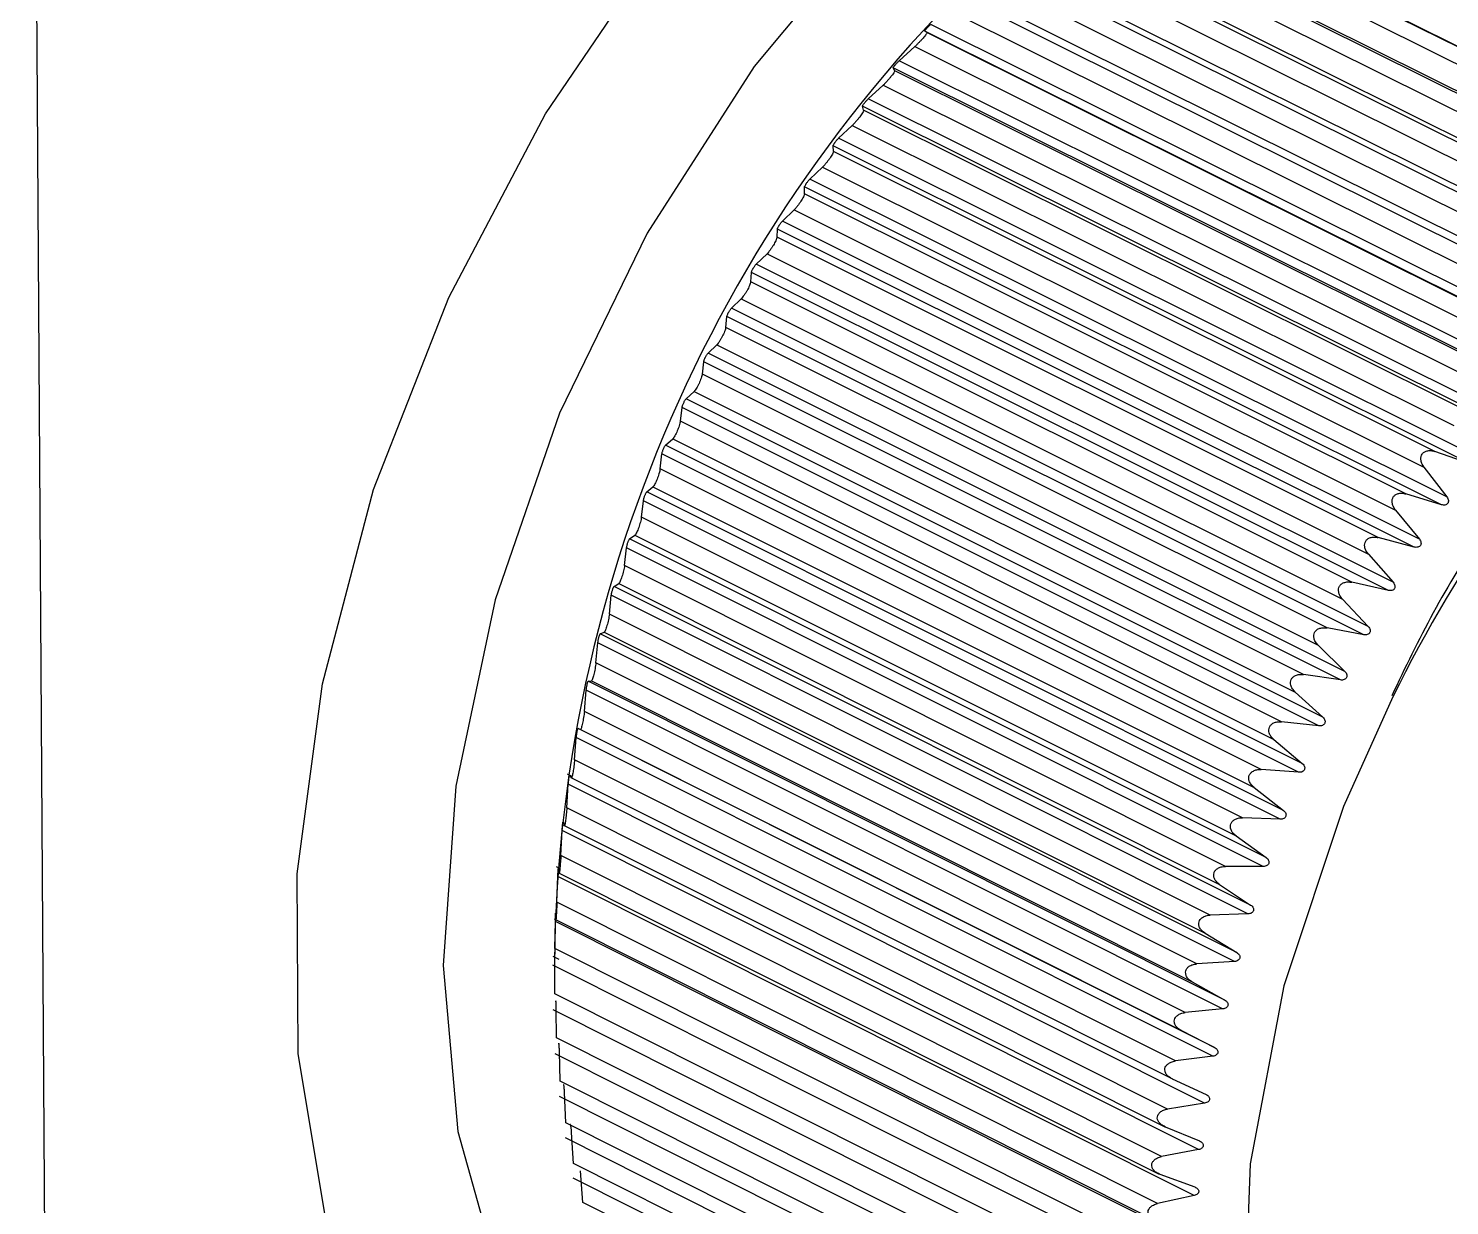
# Model space of a CAD drawing. Header units: millimetres. Extents: x 0 to 279, y 0 to 216.
# Drawn here: x 74.495 to 77.351, y 78.939 to 81.306 of the extents above; entities that cross this region are included whole.
import ezdxf

# ---------------------------------------------------------------- set-up
doc = ezdxf.new("R2010")
doc.units = ezdxf.units.MM

msp = doc.modelspace()

# ---------------------------------------------------------------- linework, layer by layer
at = {"color": 7, "linetype": 'Continuous', "lineweight": 25}
for p, q in [((74.492, 84.4088), (74.6403, 61.0368)), ((77.8028, 81.0526), (76.6445, 81.6293)), ((77.7837, 80.9677), (76.573, 81.5707)), ((76.5494, 81.5462), (77.7585, 80.9439)), ((77.7133, 80.9049), (76.5027, 81.5081)), ((76.479, 81.4826), (77.688, 80.8801)), ((77.6442, 80.8383), (76.4336, 81.4417)), ((77.7215, 80.8126), (76.4409, 81.4508)), ((76.4099, 81.4151), (77.6189, 80.8125)), ((77.6545, 80.746), (76.3739, 81.3843)), ((77.5766, 80.768), (76.3661, 81.3716)), ((76.3424, 81.3441), (77.5513, 80.7413)), ((77.5768, 80.6622), (76.2963, 81.3007)), ((76.3008, 81.2977), (76.2963, 81.3007)), ((77.5097, 80.6948), (76.3008, 81.2977)), ((77.589, 80.6758), (76.3085, 81.3143)), ((76.2447, 81.241), (76.2765, 81.2696)), ((76.2765, 81.2696), (77.4854, 80.6666)), ((77.5252, 80.6023), (76.2447, 81.241)), ((77.5134, 80.5881), (76.2329, 81.2268)), ((76.2362, 81.2211), (76.2329, 81.2268)), ((77.4451, 80.6181), (76.2362, 81.2211)), ((76.1829, 81.1646), (76.2126, 81.1918)), ((76.2126, 81.1918), (77.4215, 80.5887)), ((77.4633, 80.5257), (76.1829, 81.1646)), ((77.4518, 80.5109), (76.1714, 81.1499)), ((76.1735, 81.1415), (76.1714, 81.1499)), ((77.3824, 80.5382), (76.1735, 81.1415)), ((76.1231, 81.0853), (76.1508, 81.1111)), ((76.1508, 81.1111), (77.3596, 80.5078)), ((77.3924, 80.4309), (76.1121, 81.07)), ((76.1131, 81.0589), (76.1121, 81.07)), ((77.4034, 80.4462), (76.1231, 81.0853)), ((77.3219, 80.4555), (76.1131, 81.0589)), ((76.0656, 81.0033), (76.0912, 81.0275)), ((76.0912, 81.0275), (77.2999, 80.424)), ((77.3352, 80.3483), (76.055, 80.9876)), ((76.055, 80.9737), (76.055, 80.9876)), ((77.3458, 80.3641), (76.0656, 81.0033)), ((77.2637, 80.3701), (76.055, 80.9737)), ((76.0104, 80.9189), (76.0341, 80.9414)), ((76.0341, 80.9414), (77.2427, 80.3377)), ((75.9995, 80.8861), (76.0003, 80.9027)), ((77.2804, 80.2632), (76.0003, 80.9027)), ((77.2906, 80.2794), (76.0104, 80.9189)), ((77.2081, 80.2824), (75.9995, 80.8861)), ((75.9578, 80.8322), (75.9795, 80.8529)), ((75.9795, 80.8529), (77.1881, 80.2491)), ((75.9466, 80.7963), (75.9482, 80.8156)), ((77.2283, 80.176), (75.9482, 80.8156)), ((77.2379, 80.1926), (75.9578, 80.8322)), ((77.1551, 80.1924), (75.9466, 80.7963)), ((75.9079, 80.7436), (75.9276, 80.7624)), ((75.9276, 80.7624), (77.1361, 80.1584)), ((75.8965, 80.7046), (75.8988, 80.7267)), ((77.1788, 80.0868), (75.8988, 80.7267)), ((77.1879, 80.1038), (75.9079, 80.7436)), ((77.105, 80.1005), (75.8965, 80.7046)), ((75.8608, 80.6532), (75.8786, 80.67)), ((75.8786, 80.67), (77.0871, 80.0659)), ((77.1407, 80.0133), (75.8608, 80.6532)), ((75.8494, 80.6112), (75.8522, 80.636)), ((77.1321, 79.996), (75.8522, 80.636)), ((77.0578, 80.0069), (75.8494, 80.6112)), ((75.8166, 80.5614), (75.8327, 80.5761)), ((77.0965, 79.9212), (75.8166, 80.5614)), ((75.8327, 80.5761), (77.041, 79.9717)), ((75.8054, 80.5164), (75.8086, 80.5439)), ((77.0885, 79.9037), (75.8086, 80.5439)), ((77.0137, 79.912), (75.8054, 80.5164)), ((75.7756, 80.4683), (75.7898, 80.4808)), ((75.7898, 80.4808), (76.9981, 79.8763)), ((75.7646, 80.4204), (75.7682, 80.4506)), ((77.0479, 79.8103), (75.7682, 80.4506)), ((77.0553, 79.828), (75.7756, 80.4683)), ((77.3924, 80.4309), (77.3219, 80.4555)), ((76.9728, 79.8158), (75.7646, 80.4204)), ((77.2999, 80.424), (77.3458, 80.3641)), ((75.7377, 80.3742), (75.7502, 80.3845)), ((75.7502, 80.3845), (76.9584, 79.7798)), ((75.7271, 80.3236), (75.7309, 80.3564)), ((77.0106, 79.7159), (75.7309, 80.3564)), ((77.0174, 79.7338), (75.7377, 80.3742)), ((77.3352, 80.3483), (77.2637, 80.3701)), ((77.2427, 80.3377), (77.2906, 80.2794)), ((76.9352, 79.7188), (75.7271, 80.3236)), ((75.7031, 80.2795), (75.714, 80.2873)), ((76.9827, 79.6388), (75.7031, 80.2795)), ((75.714, 80.2873), (76.9221, 79.6825)), ((77.2804, 80.2632), (77.2081, 80.2824)), ((75.693, 80.2261), (75.697, 80.2615)), ((76.9765, 79.6208), (75.697, 80.2615)), ((77.1881, 80.2491), (77.2379, 80.1926)), ((76.901, 79.6212), (75.693, 80.2261)), ((75.6719, 80.1842), (75.6812, 80.1897)), ((76.9514, 79.5434), (75.6719, 80.1842)), ((75.6812, 80.1897), (76.8892, 79.5847)), ((77.2283, 80.176), (77.1551, 80.1924)), ((75.6625, 80.1282), (75.6664, 80.1662)), ((76.9459, 79.5254), (75.6664, 80.1662)), ((77.1361, 80.1584), (77.1879, 80.1038)), ((76.8704, 79.5232), (75.6625, 80.1282)), ((77.1788, 80.0868), (77.105, 80.1005)), ((75.6355, 80.0303), (75.6394, 80.0708)), ((76.9188, 79.4298), (75.6394, 80.0708)), ((75.6442, 80.0888), (75.652, 80.0918)), ((76.9236, 79.4479), (75.6442, 80.0888)), ((75.652, 80.0918), (76.8599, 79.4867)), ((77.0871, 80.0659), (77.1407, 80.0133)), ((76.8433, 79.4251), (75.6355, 80.0303)), ((75.6201, 79.9935), (75.6264, 79.9939)), ((76.8994, 79.3524), (75.6201, 79.9935)), ((75.6264, 79.9939), (76.8342, 79.3887)), ((77.1321, 79.996), (77.0578, 80.0069)), ((75.6122, 79.9326), (75.6159, 79.9755)), ((76.8952, 79.3344), (75.6159, 79.9755)), ((77.041, 79.9717), (77.0965, 79.9212)), ((76.8199, 79.3272), (75.6122, 79.9326)), ((76.8787, 79.2572), (75.5996, 79.8985)), ((75.5996, 79.8985), (75.6045, 79.8963)), ((77.0885, 79.9037), (77.0137, 79.912)), ((75.5927, 79.8353), (75.5961, 79.8806)), ((76.8752, 79.2393), (75.5961, 79.8806)), ((75.6045, 79.8963), (76.8122, 79.2909)), ((76.9981, 79.8763), (77.0553, 79.828)), ((76.8003, 79.2298), (75.5927, 79.8353)), ((77.0479, 79.8103), (76.9728, 79.8158)), ((75.577, 79.7388), (75.58, 79.7864)), ((75.5875, 79.8017), (75.5783, 79.8063)), ((76.859, 79.1449), (75.58, 79.7864)), ((75.5827, 79.8041), (75.5864, 79.7993)), ((75.5851, 79.8), (76.7942, 79.1936)), ((76.9584, 79.7798), (77.0174, 79.7338)), ((76.7845, 79.1331), (75.577, 79.7388)), ((75.5696, 79.7106), (75.5721, 79.7031)), ((75.5701, 79.704), (76.7791, 79.0975)), ((77.0106, 79.7159), (76.9352, 79.7188)), ((75.5651, 79.6432), (75.5675, 79.693)), ((76.8465, 79.0515), (75.5675, 79.693)), ((76.9221, 79.6825), (76.9827, 79.6388)), ((76.7725, 79.0375), (75.5651, 79.6432)), ((75.5631, 79.6169), (75.5565, 79.6201)), ((75.5602, 79.6181), (75.5616, 79.608)), ((76.9765, 79.6208), (76.901, 79.6212)), ((75.557, 79.5489), (75.5589, 79.6008)), ((76.8377, 78.9592), (75.5589, 79.6008)), ((75.559, 79.609), (76.7679, 79.0024)), ((76.8892, 79.5847), (76.9514, 79.5434)), ((75.5546, 79.5271), (75.555, 79.5142)), ((76.7643, 78.943), (75.557, 79.5489)), ((75.5517, 79.5154), (76.7605, 78.9087)), ((75.5536, 79.5033), (75.5524, 79.4306)), ((75.5529, 79.4562), (75.554, 79.5101)), ((76.8327, 78.8683), (75.554, 79.5101)), ((76.9459, 79.5254), (76.8704, 79.5232)), ((76.8599, 79.4867), (76.9236, 79.4479)), ((76.7601, 78.8501), (75.5529, 79.4562)), ((75.5483, 79.4233), (76.757, 78.8165)), ((75.5615, 79.4337), (75.5498, 79.4396)), ((75.5526, 79.3651), (75.5529, 79.421)), ((76.9188, 79.4298), (76.8433, 79.4251)), ((76.8342, 79.3887), (76.8994, 79.3524)), ((76.7597, 78.759), (75.5526, 79.3651)), ((75.5487, 79.3331), (76.7573, 78.7261)), ((75.5563, 79.2762), (75.5557, 79.3338)), ((76.8952, 79.3344), (76.8199, 79.3272)), ((76.7633, 78.6699), (75.5563, 79.2762)), ((76.8122, 79.2909), (76.8787, 79.2572)), ((75.5531, 79.2449), (76.7616, 78.6378)), ((75.5638, 79.1894), (75.5622, 79.2488)), ((76.8752, 79.2393), (76.8003, 79.2298)), ((76.7707, 78.5831), (75.5638, 79.1894)), ((76.794, 79.1937), (76.8618, 79.1627)), ((75.5613, 79.159), (76.7697, 78.5518)), ((75.5753, 79.1052), (75.5725, 79.1662)), ((76.859, 79.1449), (76.7845, 79.1331)), ((76.782, 78.4988), (75.5753, 79.1052)), ((75.5734, 79.0756), (76.7817, 78.4684)), ((75.5905, 79.0237), (75.5865, 79.0862)), ((76.7795, 79.0974), (76.8485, 79.069)), ((76.8465, 79.0515), (76.7725, 79.0375)), ((76.7972, 78.4173), (75.5905, 79.0237)), ((75.5893, 78.995), (76.7975, 78.3877)), ((75.6095, 78.9452), (75.6043, 79.009)), ((76.769, 79.0022), (76.8391, 78.9765)), ((76.8377, 78.9592), (76.7643, 78.943)), ((76.8161, 78.3387), (75.6095, 78.9452))]:
    msp.add_line(p, q, dxfattribs=at)
at = {"color": 8, "linetype": 'Continuous', "lineweight": 25}
for p, q in [((77.8028, 81.0532), (76.6493, 81.6275)), ((76.621, 81.6058), (77.8029, 81.0172)), ((77.7949, 80.9669), (76.5788, 81.5726)), ((77.7702, 80.8855), (76.5093, 81.5136))]:
    msp.add_line(p, q, dxfattribs=at)
at = {"color": 8, "linetype": 'Continuous', "lineweight": 25, "flags": 128}
msp.add_lwpolyline([(75.0922, 78.9149), (75.037, 79.2443), (75.0349, 79.606), (75.086, 79.9883), (75.1886, 80.3789), (75.3395, 80.7651), (75.5338, 81.1344), (75.7652, 81.4748), (76.0262, 81.7752), (76.3082, 82.026), (76.6022, 82.219), (76.8986, 82.3482), (77.1878, 82.4093), (77.4605, 82.4006), (77.7081, 82.3225), (77.9224, 82.1775), (78.0969, 81.9704), (78.1978, 81.7789)], dxfattribs=at)
at = {"color": 7, "linetype": 'Continuous', "lineweight": 25, "flags": 128}
for points in [[(78.0906, 81.7784), (78.0081, 81.879), (77.8107, 82.0346), (77.5778, 82.1228), (77.3177, 82.1403), (77.0398, 82.0862), (76.7542, 81.9626), (76.4712, 81.7737), (76.2011, 81.5264), (75.9538, 81.2297), (75.7383, 80.8942), (75.5625, 80.5324), (75.4327, 80.1572), (75.3537, 79.7825), (75.3284, 79.4218)], [(77.2372, 79.9618), (77.1379, 79.7417), (77.0181, 79.3812), (76.9505, 79.0231), (76.938, 78.6821), (76.9808, 78.3724), (77.0773, 78.1064), (77.2233, 77.8953), (77.4129, 77.7474), (77.4343, 77.7362)], [(75.3284, 79.4218), (75.3576, 79.0882), (75.4401, 78.794), (75.573, 78.5496), (75.7513, 78.3638), (75.9685, 78.2433), (76.2167, 78.1924), (76.298, 78.1911)]]:
    msp.add_lwpolyline(points, dxfattribs=at)
at = {"color": 7, "linetype": 'Continuous', "lineweight": 25}
msp.add_arc((78.3726, 79.3953), 2.8211, 129.0641, 177.8067, dxfattribs=at)
at = {"color": 8, "linetype": 'Continuous', "lineweight": 25}
msp.add_arc((79.8127, 78.6935), 2.8708, 135.7769, 153.7833, dxfattribs=at)
at = {"color": 7, "linetype": 'Continuous', "lineweight": 25}
for points, knots in [([(76.3008, 81.2977), (76.3008, 81.2974), (76.3009, 81.2969), (76.2992, 81.2944), (76.2967, 81.291), (76.2943, 81.2881), (76.2932, 81.2868)], [0, 0, 0, 0, 0.309281, 0.574265, 0.801209, 1, 1, 1, 1]), ([(76.2963, 81.3007), (76.2963, 81.3008), (76.2962, 81.301), (76.2969, 81.3021), (76.2979, 81.3034), (76.2991, 81.3048), (76.3004, 81.3063), (76.3022, 81.3083), (76.3045, 81.3106), (76.3067, 81.3127), (76.3079, 81.3138), (76.3085, 81.3143)], [0, 0, 0, 0, 0.136243, 0.261805, 0.385346, 0.443053, 0.501082, 0.613023, 0.732911, 0.86099, 1, 1, 1, 1]), ([(76.2932, 81.2868), (76.292, 81.2854), (76.2893, 81.2824), (76.2848, 81.2778), (76.2803, 81.2731), (76.2779, 81.2708), (76.2765, 81.2696)], [0, 0, 0, 0, 0.198791, 0.425735, 0.690719, 1, 1, 1, 1]), ([(76.2329, 81.2268), (76.2329, 81.227), (76.2329, 81.2273), (76.2336, 81.2284), (76.2346, 81.2299), (76.2357, 81.2314), (76.237, 81.2329), (76.2388, 81.235), (76.2409, 81.2373), (76.243, 81.2394), (76.2442, 81.2405), (76.2447, 81.241)], [0, 0, 0, 0, 0.134139, 0.257765, 0.383882, 0.44276, 0.502045, 0.612622, 0.730976, 0.859945, 1, 1, 1, 1]), ([(76.2362, 81.2211), (76.2362, 81.2207), (76.2361, 81.2201), (76.2344, 81.2172), (76.2319, 81.2135), (76.2296, 81.2106), (76.2285, 81.2092)], [0, 0, 0, 0, 0.309281, 0.574265, 0.801209, 1, 1, 1, 1]), ([(76.2285, 81.2092), (76.2273, 81.2077), (76.2247, 81.2046), (76.2205, 81.1999), (76.2162, 81.1953), (76.2139, 81.193), (76.2126, 81.1918)], [0, 0, 0, 0, 0.198791, 0.425735, 0.690719, 1, 1, 1, 1]), ([(76.1714, 81.1499), (76.1715, 81.15), (76.1715, 81.1504), (76.1721, 81.1517), (76.1732, 81.1533), (76.1743, 81.1549), (76.1755, 81.1565), (76.1772, 81.1586), (76.1793, 81.1609), (76.1813, 81.1631), (76.1823, 81.1641), (76.1829, 81.1646)], [0, 0, 0, 0, 0.132144, 0.253891, 0.382673, 0.442718, 0.503232, 0.612306, 0.729053, 0.858912, 1, 1, 1, 1]), ([(76.1659, 81.1284), (76.1647, 81.1269), (76.1622, 81.1238), (76.1582, 81.119), (76.1541, 81.1144), (76.152, 81.1122), (76.1508, 81.1111)], [0, 0, 0, 0, 0.198791, 0.425735, 0.690719, 1, 1, 1, 1]), ([(76.1735, 81.1415), (76.1735, 81.141), (76.1734, 81.1401), (76.1716, 81.1369), (76.1692, 81.133), (76.1669, 81.1299), (76.1659, 81.1284)], [0, 0, 0, 0, 0.309281, 0.574265, 0.801209, 1, 1, 1, 1]), ([(76.1121, 81.07), (76.1121, 81.0703), (76.1121, 81.0707), (76.1128, 81.0721), (76.1138, 81.0738), (76.115, 81.0755), (76.1161, 81.0772), (76.1178, 81.0793), (76.1197, 81.0817), (76.1216, 81.0838), (76.1226, 81.0848), (76.1231, 81.0853)], [0, 0, 0, 0, 0.130679, 0.2509, 0.381947, 0.442941, 0.504428, 0.611992, 0.727237, 0.857945, 1, 1, 1, 1]), ([(76.1055, 81.0448), (76.1044, 81.0433), (76.102, 81.04), (76.0981, 81.0352), (76.0943, 81.0306), (76.0923, 81.0286), (76.0912, 81.0275)], [0, 0, 0, 0, 0.198791, 0.425735, 0.690719, 1, 1, 1, 1]), ([(76.1131, 81.0589), (76.113, 81.0583), (76.1128, 81.0572), (76.1111, 81.0538), (76.1087, 81.0496), (76.1065, 81.0464), (76.1055, 81.0448)], [0, 0, 0, 0, 0.309281, 0.574265, 0.801209, 1, 1, 1, 1]), ([(76.055, 80.9876), (76.055, 80.9878), (76.0551, 80.9884), (76.0558, 80.99), (76.0568, 80.9918), (76.0579, 80.9935), (76.059, 80.9953), (76.0605, 80.9974), (76.0624, 80.9998), (76.0641, 81.0019), (76.0651, 81.0028), (76.0656, 81.0033)], [0, 0, 0, 0, 0.132695, 0.254232, 0.384112, 0.444585, 0.505498, 0.611618, 0.725523, 0.857038, 1, 1, 1, 1]), ([(76.0475, 80.9586), (76.0464, 80.9571), (76.0442, 80.9537), (76.0405, 80.9489), (76.0369, 80.9443), (76.0351, 80.9424), (76.0341, 80.9414)], [0, 0, 0, 0, 0.198791, 0.425735, 0.690719, 1, 1, 1, 1]), ([(76.055, 80.9737), (76.0549, 80.973), (76.0547, 80.9717), (76.0529, 80.968), (76.0505, 80.9635), (76.0485, 80.9602), (76.0475, 80.9586)], [0, 0, 0, 0, 0.309281, 0.574265, 0.801209, 1, 1, 1, 1]), ([(76.0003, 80.9027), (76.0003, 80.903), (76.0004, 80.9036), (76.0011, 80.9054), (76.0021, 80.9073), (76.0032, 80.9092), (76.0042, 80.9109), (76.0057, 80.9131), (76.0074, 80.9154), (76.0091, 80.9175), (76.0099, 80.9184), (76.0104, 80.9189)], [0, 0, 0, 0, 0.135254, 0.258782, 0.386802, 0.44645, 0.506481, 0.611198, 0.723857, 0.856159, 1, 1, 1, 1]), ([(75.9921, 80.87), (75.9911, 80.8684), (75.9889, 80.865), (75.9854, 80.8602), (75.9821, 80.8557), (75.9804, 80.8539), (75.9795, 80.8529)], [0, 0, 0, 0, 0.198791, 0.425735, 0.690719, 1, 1, 1, 1]), ([(75.9995, 80.8861), (75.9993, 80.8853), (75.999, 80.8838), (75.9972, 80.8798), (75.995, 80.8751), (75.993, 80.8716), (75.9921, 80.87)], [0, 0, 0, 0, 0.309281, 0.574265, 0.801209, 1, 1, 1, 1]), ([(75.9482, 80.8156), (75.9482, 80.816), (75.9483, 80.8167), (75.9491, 80.8187), (75.95, 80.8207), (75.951, 80.8226), (75.952, 80.8244), (75.9534, 80.8266), (75.955, 80.8289), (75.9566, 80.831), (75.9574, 80.8318), (75.9578, 80.8322)], [0, 0, 0, 0, 0.137632, 0.26306, 0.389254, 0.448061, 0.507169, 0.610652, 0.722306, 0.855341, 1, 1, 1, 1]), ([(75.9466, 80.7963), (75.9464, 80.7954), (75.9461, 80.7937), (75.9443, 80.7894), (75.9421, 80.7845), (75.9402, 80.7809), (75.9394, 80.7793)], [0, 0, 0, 0, 0.309281, 0.574265, 0.801209, 1, 1, 1, 1]), ([(75.9394, 80.7793), (75.9384, 80.7777), (75.9364, 80.7742), (75.9331, 80.7693), (75.93, 80.765), (75.9285, 80.7633), (75.9276, 80.7624)], [0, 0, 0, 0, 0.198791, 0.425735, 0.690719, 1, 1, 1, 1]), ([(75.8988, 80.7267), (75.8988, 80.7271), (75.899, 80.7279), (75.8997, 80.73), (75.9007, 80.7322), (75.9016, 80.7341), (75.9025, 80.7359), (75.9038, 80.7381), (75.9053, 80.7404), (75.9067, 80.7424), (75.9075, 80.7432), (75.9079, 80.7436)], [0, 0, 0, 0, 0.139801, 0.267086, 0.391421, 0.449345, 0.507471, 0.609937, 0.720855, 0.854559, 1, 1, 1, 1]), ([(75.8965, 80.7046), (75.8963, 80.7036), (75.896, 80.7017), (75.8942, 80.6971), (75.8921, 80.6919), (75.8904, 80.6883), (75.8895, 80.6866)], [0, 0, 0, 0, 0.309281, 0.574265, 0.801209, 1, 1, 1, 1]), ([(77.7592, 80.7048), (77.6808, 80.6207), (77.5207, 80.4489), (77.3437, 80.1915), (77.262, 80.0203), (77.2352, 79.9641)], [0, 0, 0, 0, 0.3919849, 0.8006846, 1, 1, 1, 1]), ([(75.8895, 80.6866), (75.8886, 80.685), (75.8867, 80.6814), (75.8837, 80.6766), (75.8808, 80.6724), (75.8794, 80.6708), (75.8786, 80.67)], [0, 0, 0, 0, 0.198791, 0.425735, 0.690719, 1, 1, 1, 1]), ([(75.8522, 80.636), (75.8523, 80.6365), (75.8524, 80.6374), (75.8532, 80.6397), (75.8541, 80.6419), (75.855, 80.6438), (75.8558, 80.6456), (75.857, 80.6478), (75.8584, 80.6501), (75.8597, 80.6521), (75.8604, 80.6528), (75.8608, 80.6532)], [0, 0, 0, 0, 0.141955, 0.271196, 0.393433, 0.450354, 0.507368, 0.609069, 0.719466, 0.853822, 1, 1, 1, 1]), ([(75.8427, 80.5924), (75.8418, 80.5907), (75.84, 80.5871), (75.8372, 80.5823), (75.8346, 80.5782), (75.8333, 80.5768), (75.8327, 80.5761)], [0, 0, 0, 0, 0.198791, 0.425735, 0.690719, 1, 1, 1, 1]), ([(75.8494, 80.6112), (75.8492, 80.6101), (75.8488, 80.608), (75.8471, 80.6031), (75.8451, 80.5978), (75.8435, 80.5941), (75.8427, 80.5924)], [0, 0, 0, 0, 0.309281, 0.574265, 0.801209, 1, 1, 1, 1]), ([(75.8086, 80.5439), (75.8087, 80.5444), (75.8089, 80.5455), (75.8096, 80.5479), (75.8106, 80.5506), (75.8119, 80.5535), (75.8132, 80.5562), (75.8145, 80.5584), (75.8157, 80.5604), (75.8163, 80.561), (75.8166, 80.5614)], [0, 0, 0, 0, 0.143969, 0.275149, 0.395302, 0.506519, 0.607797, 0.717983, 0.853032, 1, 1, 1, 1]), ([(75.8054, 80.5164), (75.8052, 80.5152), (75.8047, 80.5129), (75.8031, 80.5077), (75.8012, 80.5022), (75.7997, 80.4985), (75.799, 80.4967)], [0, 0, 0, 0, 0.309281, 0.574265, 0.801209, 1, 1, 1, 1]), ([(75.799, 80.4967), (75.7982, 80.495), (75.7965, 80.4914), (75.7939, 80.4867), (75.7916, 80.4827), (75.7904, 80.4815), (75.7898, 80.4808)], [0, 0, 0, 0, 0.1987913, 0.4257348, 0.6907186, 1, 1, 1, 1]), ([(75.7682, 80.4506), (75.7683, 80.4512), (75.7684, 80.4524), (75.7692, 80.4549), (75.7701, 80.4577), (75.7712, 80.4606), (75.7724, 80.4633), (75.7736, 80.4655), (75.7747, 80.4674), (75.7753, 80.468), (75.7756, 80.4683)], [0, 0, 0, 0, 0.145712, 0.278589, 0.396525, 0.505483, 0.606583, 0.716721, 0.852355, 1, 1, 1, 1]), ([(77.2999, 80.424), (77.2983, 80.4265), (77.2953, 80.431), (77.2934, 80.4385), (77.2937, 80.4451), (77.296, 80.4506), (77.3003, 80.4547), (77.3064, 80.4571), (77.3139, 80.4577), (77.3191, 80.4563), (77.3219, 80.4555)], [0, 0, 0, 0, 0.154627, 0.287114, 0.40059, 0.499997, 0.599382, 0.712849, 0.845346, 1, 1, 1, 1]), ([(75.7646, 80.4204), (75.7643, 80.4191), (75.7639, 80.4166), (75.7624, 80.4112), (75.7606, 80.4055), (75.7592, 80.4017), (75.7585, 80.3999)], [0, 0, 0, 0, 0.309281, 0.574265, 0.801209, 1, 1, 1, 1]), ([(75.7585, 80.3999), (75.7578, 80.3982), (75.7562, 80.3946), (75.7539, 80.39), (75.7518, 80.3861), (75.7508, 80.385), (75.7502, 80.3845)], [0, 0, 0, 0, 0.198791, 0.425735, 0.690719, 1, 1, 1, 1]), ([(75.7309, 80.3564), (75.731, 80.357), (75.7312, 80.3583), (75.7319, 80.361), (75.7328, 80.3639), (75.7338, 80.3668), (75.7349, 80.3694), (75.7359, 80.3716), (75.737, 80.3735), (75.7374, 80.374), (75.7377, 80.3742)], [0, 0, 0, 0, 0.147187, 0.281694, 0.397367, 0.503978, 0.605175, 0.715479, 0.851684, 1, 1, 1, 1]), ([(77.2427, 80.3377), (77.241, 80.3401), (77.2378, 80.3446), (77.2357, 80.352), (77.2358, 80.3586), (77.2379, 80.3642), (77.2422, 80.3684), (77.2481, 80.3711), (77.2556, 80.372), (77.2609, 80.3708), (77.2637, 80.3701)], [0, 0, 0, 0, 0.154627, 0.287114, 0.40059, 0.499997, 0.599382, 0.712849, 0.845346, 1, 1, 1, 1]), ([(77.3458, 80.3641), (77.3466, 80.3629), (77.3481, 80.3607), (77.349, 80.3571), (77.349, 80.3538), (77.348, 80.3514), (77.3467, 80.3499), (77.3449, 80.3485), (77.3422, 80.3476), (77.3387, 80.3474), (77.3364, 80.348), (77.3352, 80.3483)], [0, 0, 0, 0, 0.149352, 0.286356, 0.397395, 0.499325, 0.558499, 0.617605, 0.745301, 0.867236, 1, 1, 1, 1]), ([(75.7214, 80.3023), (75.7207, 80.3006), (75.7193, 80.297), (75.7172, 80.2924), (75.7153, 80.2888), (75.7145, 80.2878), (75.714, 80.2873)], [0, 0, 0, 0, 0.198791, 0.425735, 0.690719, 1, 1, 1, 1]), ([(75.7271, 80.3236), (75.7268, 80.3221), (75.7264, 80.3194), (75.7249, 80.3138), (75.7233, 80.308), (75.722, 80.3041), (75.7214, 80.3023)], [0, 0, 0, 0, 0.309281, 0.574265, 0.801209, 1, 1, 1, 1]), ([(75.697, 80.2615), (75.6971, 80.2622), (75.6973, 80.2636), (75.6979, 80.2664), (75.6987, 80.2694), (75.6996, 80.2722), (75.7006, 80.2748), (75.7016, 80.2771), (75.7025, 80.2788), (75.7029, 80.2792), (75.7031, 80.2795)], [0, 0, 0, 0, 0.148553, 0.284591, 0.397836, 0.501969, 0.603555, 0.714232, 0.851007, 1, 1, 1, 1]), ([(77.1881, 80.2491), (77.1863, 80.2514), (77.183, 80.2558), (77.1806, 80.2631), (77.1804, 80.2697), (77.1824, 80.2754), (77.1865, 80.2798), (77.1924, 80.2827), (77.1999, 80.2839), (77.2052, 80.2829), (77.2081, 80.2824)], [0, 0, 0, 0, 0.154627, 0.287114, 0.40059, 0.499997, 0.599382, 0.712849, 0.845346, 1, 1, 1, 1]), ([(77.2906, 80.2794), (77.2914, 80.2783), (77.293, 80.2762), (77.294, 80.2726), (77.2941, 80.2693), (77.2931, 80.2669), (77.2919, 80.2653), (77.2902, 80.2639), (77.2875, 80.2628), (77.284, 80.2625), (77.2817, 80.263), (77.2804, 80.2632)], [0, 0, 0, 0, 0.149357, 0.286363, 0.397406, 0.499339, 0.557611, 0.615851, 0.74153, 0.865135, 1, 1, 1, 1]), ([(75.693, 80.2261), (75.6928, 80.2245), (75.6923, 80.2217), (75.691, 80.2158), (75.6895, 80.2098), (75.6883, 80.2059), (75.6878, 80.2041)], [0, 0, 0, 0, 0.309281, 0.574265, 0.801209, 1, 1, 1, 1]), ([(75.6664, 80.1662), (75.6665, 80.167), (75.6667, 80.1685), (75.6673, 80.1714), (75.6681, 80.1744), (75.6689, 80.1773), (75.6697, 80.1799), (75.6706, 80.182), (75.6714, 80.1837), (75.6718, 80.1841), (75.6719, 80.1842)], [0, 0, 0, 0, 0.149554, 0.286742, 0.39793, 0.499998, 0.60209, 0.713222, 0.850456, 1, 1, 1, 1]), ([(75.6878, 80.2041), (75.6872, 80.2024), (75.6859, 80.1988), (75.684, 80.1943), (75.6824, 80.1909), (75.6816, 80.1901), (75.6812, 80.1897)], [0, 0, 0, 0, 0.198791, 0.425735, 0.690719, 1, 1, 1, 1]), ([(77.1361, 80.1584), (77.1343, 80.1607), (77.1308, 80.1649), (77.1282, 80.1721), (77.1278, 80.1787), (77.1296, 80.1845), (77.1336, 80.189), (77.1394, 80.1922), (77.1469, 80.1936), (77.1522, 80.1928), (77.1551, 80.1924)], [0, 0, 0, 0, 0.154627, 0.287114, 0.40059, 0.499997, 0.599382, 0.712849, 0.845346, 1, 1, 1, 1]), ([(77.2379, 80.1926), (77.2388, 80.1915), (77.2404, 80.1894), (77.2415, 80.1859), (77.2417, 80.1826), (77.2409, 80.1802), (77.2397, 80.1785), (77.238, 80.1771), (77.2354, 80.1759), (77.2319, 80.1754), (77.2295, 80.1758), (77.2283, 80.176)], [0, 0, 0, 0, 0.149364, 0.286378, 0.397426, 0.499364, 0.55668, 0.614019, 0.737658, 0.862989, 1, 1, 1, 1]), ([(75.6625, 80.1282), (75.6622, 80.1266), (75.6618, 80.1236), (75.6606, 80.1175), (75.6592, 80.1114), (75.6582, 80.1075), (75.6577, 80.1056)], [0, 0, 0, 0, 0.309281, 0.574265, 0.801209, 1, 1, 1, 1]), ([(75.6577, 80.1056), (75.6572, 80.1039), (75.656, 80.1003), (75.6544, 80.096), (75.653, 80.0927), (75.6523, 80.0921), (75.652, 80.0918)], [0, 0, 0, 0, 0.198791, 0.425735, 0.690719, 1, 1, 1, 1]), ([(77.0871, 80.0659), (77.0851, 80.068), (77.0815, 80.0721), (77.0787, 80.0792), (77.0781, 80.0858), (77.0797, 80.0917), (77.0835, 80.0964), (77.0892, 80.0997), (77.0967, 80.1014), (77.1021, 80.1008), (77.105, 80.1005)], [0, 0, 0, 0, 0.154627, 0.287114, 0.40059, 0.499997, 0.599382, 0.712849, 0.845346, 1, 1, 1, 1]), ([(77.1879, 80.1038), (77.1888, 80.1027), (77.1905, 80.1007), (77.1918, 80.0972), (77.192, 80.0939), (77.1913, 80.0915), (77.1901, 80.0898), (77.1886, 80.0883), (77.186, 80.087), (77.1825, 80.0864), (77.18, 80.0867), (77.1788, 80.0868)], [0, 0, 0, 0, 0.149374, 0.286397, 0.397452, 0.499397, 0.555731, 0.612145, 0.733714, 0.860838, 1, 1, 1, 1]), ([(75.6394, 80.0708), (75.6395, 80.0716), (75.6397, 80.0732), (75.6402, 80.0762), (75.6409, 80.0793), (75.6416, 80.0822), (75.6423, 80.0847), (75.6431, 80.0868), (75.6438, 80.0884), (75.6441, 80.0887), (75.6442, 80.0888)], [0, 0, 0, 0, 0.149554, 0.286742, 0.39793, 0.499998, 0.60209, 0.713222, 0.850456, 1, 1, 1, 1]), ([(75.6355, 80.0303), (75.6353, 80.0286), (75.6349, 80.0254), (75.6338, 80.0191), (75.6326, 80.0128), (75.6317, 80.0089), (75.6313, 80.0071)], [0, 0, 0, 0, 0.309281, 0.574265, 0.801209, 1, 1, 1, 1]), ([(77.1407, 80.0133), (77.1416, 80.0122), (77.1434, 80.0103), (77.1448, 80.0068), (77.1452, 80.0036), (77.1444, 80.0006), (77.1424, 79.9981), (77.1395, 79.9965), (77.1359, 79.9957), (77.1334, 79.9959), (77.1321, 79.996)], [0, 0, 0, 0, 0.149473, 0.286587, 0.397715, 0.499728, 0.610265, 0.730143, 0.858952, 1, 1, 1, 1]), ([(75.6159, 79.9755), (75.616, 79.9764), (75.6162, 79.978), (75.6167, 79.9812), (75.6172, 79.9842), (75.6179, 79.9872), (75.6185, 79.9897), (75.6191, 79.9918), (75.6197, 79.9932), (75.62, 79.9934), (75.6201, 79.9935)], [0, 0, 0, 0, 0.149554, 0.286742, 0.39793, 0.499998, 0.60209, 0.713222, 0.850456, 1, 1, 1, 1]), ([(75.6313, 80.0071), (75.6308, 80.0054), (75.6298, 80.0018), (75.6284, 79.9976), (75.6272, 79.9945), (75.6267, 79.9941), (75.6264, 79.9939)], [0, 0, 0, 0, 0.198791, 0.425735, 0.690719, 1, 1, 1, 1]), ([(77.041, 79.9717), (77.039, 79.9738), (77.0352, 79.9778), (77.0321, 79.9848), (77.0313, 79.9913), (77.0328, 79.9972), (77.0364, 80.002), (77.042, 80.0056), (77.0495, 80.0076), (77.0549, 80.0072), (77.0578, 80.0069)], [0, 0, 0, 0, 0.154627, 0.287114, 0.40059, 0.499997, 0.599382, 0.712849, 0.845346, 1, 1, 1, 1]), ([(75.6122, 79.9326), (75.612, 79.9308), (75.6117, 79.9274), (75.6107, 79.9209), (75.6096, 79.9146), (75.6089, 79.9106), (75.6085, 79.9088)], [0, 0, 0, 0, 0.309281, 0.574265, 0.801209, 1, 1, 1, 1]), ([(75.5961, 79.8806), (75.5962, 79.8815), (75.5963, 79.8832), (75.5968, 79.8865), (75.5972, 79.8896), (75.5977, 79.8925), (75.5983, 79.895), (75.5988, 79.897), (75.5993, 79.8984), (75.5995, 79.8984), (75.5996, 79.8985)], [0, 0, 0, 0, 0.149554, 0.286742, 0.39793, 0.499998, 0.60209, 0.713222, 0.850456, 1, 1, 1, 1]), ([(75.6085, 79.9088), (75.6081, 79.9071), (75.6073, 79.9035), (75.6061, 79.8995), (75.6051, 79.8967), (75.6047, 79.8964), (75.6045, 79.8963)], [0, 0, 0, 0, 0.198791, 0.425735, 0.690719, 1, 1, 1, 1]), ([(76.9981, 79.8763), (76.996, 79.8783), (76.9921, 79.8821), (76.9887, 79.889), (76.9877, 79.8955), (76.989, 79.9014), (76.9925, 79.9063), (76.998, 79.91), (77.0053, 79.9123), (77.0107, 79.9121), (77.0137, 79.912)], [0, 0, 0, 0, 0.154627, 0.287114, 0.40059, 0.499997, 0.599382, 0.712849, 0.845346, 1, 1, 1, 1]), ([(77.0965, 79.9212), (77.0974, 79.9202), (77.0993, 79.9183), (77.1008, 79.915), (77.1013, 79.9117), (77.1006, 79.9088), (77.0987, 79.9062), (77.0959, 79.9045), (77.0923, 79.9035), (77.0898, 79.9036), (77.0885, 79.9037)], [0, 0, 0, 0, 0.149486, 0.286612, 0.39775, 0.499772, 0.60854, 0.726564, 0.857095, 1, 1, 1, 1]), ([(75.5927, 79.8353), (75.5925, 79.8334), (75.5922, 79.8299), (75.5913, 79.8232), (75.5905, 79.8168), (75.5899, 79.8129), (75.5896, 79.811)], [0, 0, 0, 0, 0.309281, 0.574265, 0.801209, 1, 1, 1, 1]), ([(76.9584, 79.7798), (76.9562, 79.7817), (76.9522, 79.7854), (76.9486, 79.7921), (76.9474, 79.7985), (76.9484, 79.8044), (76.9517, 79.8094), (76.9571, 79.8133), (76.9644, 79.8159), (76.9698, 79.8158), (76.9728, 79.8158)], [0, 0, 0, 0, 0.154627, 0.287114, 0.40059, 0.499997, 0.599382, 0.712849, 0.845346, 1, 1, 1, 1]), ([(77.0553, 79.828), (77.0563, 79.827), (77.0582, 79.8252), (77.0599, 79.8219), (77.0604, 79.8187), (77.0598, 79.8157), (77.0581, 79.8132), (77.0553, 79.8113), (77.0518, 79.8102), (77.0493, 79.8102), (77.0479, 79.8103)], [0, 0, 0, 0, 0.149499, 0.286636, 0.397784, 0.499814, 0.606885, 0.723129, 0.855313, 1, 1, 1, 1]), ([(75.58, 79.7864), (75.58, 79.7873), (75.5802, 79.7891), (75.5805, 79.7924), (75.5809, 79.7956), (75.5813, 79.7985), (75.5817, 79.801), (75.5821, 79.8029), (75.5825, 79.8041), (75.5826, 79.8041), (75.5827, 79.8041)], [0, 0, 0, 0, 0.149554, 0.286742, 0.39793, 0.499998, 0.60209, 0.713222, 0.850456, 1, 1, 1, 1]), ([(75.5896, 79.811), (75.5893, 79.8094), (75.5886, 79.8058), (75.5876, 79.802), (75.5869, 79.7993), (75.5866, 79.7993), (75.5864, 79.7993)], [0, 0, 0, 0, 0.198791, 0.425735, 0.690719, 1, 1, 1, 1]), ([(75.577, 79.7388), (75.5768, 79.7368), (75.5765, 79.7331), (75.5758, 79.7263), (75.5752, 79.7197), (75.5747, 79.7159), (75.5745, 79.714)], [0, 0, 0, 0, 0.309281, 0.574265, 0.801209, 1, 1, 1, 1]), ([(77.0174, 79.7338), (77.0184, 79.7328), (77.0204, 79.7311), (77.0221, 79.7279), (77.0228, 79.7247), (77.0223, 79.7217), (77.0207, 79.7192), (77.018, 79.7172), (77.0145, 79.716), (77.0119, 79.7159), (77.0106, 79.7159)], [0, 0, 0, 0, 0.149517, 0.286671, 0.397832, 0.499875, 0.605135, 0.719507, 0.85351, 1, 1, 1, 1]), ([(75.5675, 79.693), (75.5676, 79.694), (75.5677, 79.6959), (75.568, 79.6992), (75.5683, 79.7025), (75.5686, 79.7054), (75.5689, 79.7078), (75.5692, 79.7096), (75.5694, 79.7107), (75.5695, 79.7106), (75.5696, 79.7106)], [0, 0, 0, 0, 0.149554, 0.286742, 0.39793, 0.499998, 0.60209, 0.713222, 0.850456, 1, 1, 1, 1]), ([(75.5745, 79.714), (75.5742, 79.7124), (75.5737, 79.7089), (75.5729, 79.7052), (75.5724, 79.7028), (75.5722, 79.703), (75.5721, 79.7031)], [0, 0, 0, 0, 0.198791, 0.425735, 0.690719, 1, 1, 1, 1]), ([(76.9221, 79.6825), (76.9198, 79.6844), (76.9157, 79.6878), (76.9118, 79.6944), (76.9104, 79.7007), (76.9112, 79.7066), (76.9144, 79.7117), (76.9196, 79.7158), (76.9268, 79.7186), (76.9322, 79.7187), (76.9352, 79.7188)], [0, 0, 0, 0, 0.154627, 0.287114, 0.40059, 0.499997, 0.599382, 0.712849, 0.845346, 1, 1, 1, 1]), ([(75.5651, 79.6432), (75.5649, 79.6411), (75.5647, 79.6373), (75.5641, 79.6304), (75.5637, 79.6237), (75.5634, 79.6199), (75.5632, 79.6181)], [0, 0, 0, 0, 0.309281, 0.574265, 0.801209, 1, 1, 1, 1]), ([(75.5589, 79.6008), (75.5589, 79.6019), (75.559, 79.6038), (75.5592, 79.6072), (75.5594, 79.6105), (75.5596, 79.6134), (75.5598, 79.6157), (75.56, 79.6174), (75.5601, 79.6184), (75.5602, 79.6182), (75.5602, 79.6181)], [0, 0, 0, 0, 0.149554, 0.286742, 0.39793, 0.499998, 0.60209, 0.713222, 0.850456, 1, 1, 1, 1]), ([(75.5632, 79.6181), (75.563, 79.6165), (75.5626, 79.613), (75.5621, 79.6095), (75.5618, 79.6074), (75.5617, 79.6078), (75.5616, 79.608)], [0, 0, 0, 0, 0.1987913, 0.4257348, 0.6907186, 1, 1, 1, 1]), ([(76.8892, 79.5847), (76.8869, 79.5865), (76.8826, 79.5898), (76.8785, 79.5961), (76.8768, 79.6024), (76.8775, 79.6083), (76.8804, 79.6134), (76.8855, 79.6176), (76.8926, 79.6206), (76.8981, 79.621), (76.901, 79.6212)], [0, 0, 0, 0, 0.154627, 0.287114, 0.40059, 0.499997, 0.599382, 0.712849, 0.845346, 1, 1, 1, 1]), ([(76.9827, 79.6388), (76.9838, 79.638), (76.9858, 79.6363), (76.9877, 79.6331), (76.9885, 79.63), (76.9881, 79.6271), (76.9866, 79.6245), (76.984, 79.6225), (76.9805, 79.6211), (76.9779, 79.6209), (76.9765, 79.6208)], [0, 0, 0, 0, 0.149537, 0.286708, 0.397884, 0.49994, 0.603432, 0.715988, 0.851784, 1, 1, 1, 1]), ([(75.554, 79.5101), (75.554, 79.5111), (75.5541, 79.5132), (75.5542, 79.5166), (75.5543, 79.5199), (75.5544, 79.5228), (75.5545, 79.5251), (75.5545, 79.5267), (75.5546, 79.5275), (75.5546, 79.5273), (75.5546, 79.5271)], [0, 0, 0, 0, 0.149554, 0.286742, 0.39793, 0.499998, 0.60209, 0.713222, 0.850456, 1, 1, 1, 1]), ([(75.557, 79.5489), (75.5569, 79.5468), (75.5568, 79.5428), (75.5564, 79.5357), (75.5561, 79.5291), (75.5559, 79.5252), (75.5558, 79.5235)], [0, 0, 0, 0, 0.309281, 0.574265, 0.801209, 1, 1, 1, 1]), ([(76.9514, 79.5434), (76.9525, 79.5426), (76.9546, 79.541), (76.9566, 79.538), (76.9575, 79.5349), (76.9572, 79.532), (76.9558, 79.5294), (76.9533, 79.5273), (76.9499, 79.5258), (76.9473, 79.5255), (76.9459, 79.5254)], [0, 0, 0, 0, 0.1495539, 0.2867417, 0.39793, 0.4999982, 0.6020898, 0.7132224, 0.8504561, 1, 1, 1, 1]), ([(75.5558, 79.5235), (75.5557, 79.5219), (75.5555, 79.5185), (75.5552, 79.5152), (75.5551, 79.5133), (75.555, 79.5139), (75.555, 79.5142)], [0, 0, 0, 0, 0.198791, 0.425735, 0.690719, 1, 1, 1, 1]), ([(76.8599, 79.4867), (76.8575, 79.4883), (76.8531, 79.4914), (76.8488, 79.4976), (76.8469, 79.5037), (76.8473, 79.5096), (76.8501, 79.5148), (76.855, 79.5191), (76.862, 79.5224), (76.8674, 79.5229), (76.8704, 79.5232)], [0, 0, 0, 0, 0.154627, 0.287114, 0.40059, 0.499997, 0.599382, 0.712849, 0.845346, 1, 1, 1, 1]), ([(75.5529, 79.4562), (75.5528, 79.4539), (75.5527, 79.4498), (75.5525, 79.4426), (75.5524, 79.4359), (75.5524, 79.4321), (75.5524, 79.4304)], [0, 0, 0, 0, 0.309281, 0.574265, 0.801209, 1, 1, 1, 1]), ([(76.9236, 79.4479), (76.9247, 79.4471), (76.9269, 79.4456), (76.929, 79.4426), (76.93, 79.4396), (76.9298, 79.4367), (76.9285, 79.4341), (76.9261, 79.432), (76.9228, 79.4303), (76.9201, 79.43), (76.9188, 79.4298)], [0, 0, 0, 0, 0.149554, 0.286742, 0.39793, 0.499998, 0.60209, 0.713222, 0.850456, 1, 1, 1, 1]), ([(75.5524, 79.4304), (75.5524, 79.4289), (75.5523, 79.4256), (75.5522, 79.4225), (75.5523, 79.4209), (75.5523, 79.4217), (75.5523, 79.4221)], [0, 0, 0, 0, 0.198791, 0.425735, 0.690719, 1, 1, 1, 1]), ([(75.5529, 79.421), (75.5529, 79.4221), (75.553, 79.4242), (75.553, 79.4277), (75.553, 79.431), (75.5529, 79.4338), (75.5529, 79.436), (75.5529, 79.4375), (75.5529, 79.4383), (75.5529, 79.4379), (75.5529, 79.4377)], [0, 0, 0, 0, 0.149554, 0.286742, 0.39793, 0.499998, 0.60209, 0.713222, 0.850456, 1, 1, 1, 1]), ([(76.8342, 79.3887), (76.8318, 79.3902), (76.8273, 79.3931), (76.8227, 79.3991), (76.8206, 79.4051), (76.8207, 79.4109), (76.8233, 79.4162), (76.8281, 79.4206), (76.835, 79.424), (76.8404, 79.4247), (76.8433, 79.4251)], [0, 0, 0, 0, 0.154627, 0.287114, 0.40059, 0.499997, 0.599382, 0.712849, 0.845346, 1, 1, 1, 1]), ([(75.5557, 79.3338), (75.5557, 79.335), (75.5556, 79.3371), (75.5555, 79.3407), (75.5554, 79.3439), (75.5553, 79.3467), (75.5552, 79.3489), (75.5551, 79.3503), (75.5549, 79.3509), (75.5549, 79.3504), (75.5549, 79.3501)], [0, 0, 0, 0, 0.149554, 0.286742, 0.39793, 0.499998, 0.60209, 0.713222, 0.850456, 1, 1, 1, 1]), ([(76.8122, 79.2909), (76.8097, 79.2924), (76.8051, 79.2951), (76.8003, 79.3008), (76.7979, 79.3067), (76.7979, 79.3125), (76.8003, 79.3177), (76.8049, 79.3223), (76.8117, 79.3259), (76.817, 79.3268), (76.8199, 79.3272)], [0, 0, 0, 0, 0.154627, 0.287114, 0.40059, 0.499997, 0.599382, 0.712849, 0.845346, 1, 1, 1, 1]), ([(76.8994, 79.3524), (76.9005, 79.3516), (76.9027, 79.3502), (76.9049, 79.3474), (76.9061, 79.3444), (76.906, 79.3416), (76.9048, 79.339), (76.9025, 79.3367), (76.8992, 79.335), (76.8966, 79.3346), (76.8952, 79.3344)], [0, 0, 0, 0, 0.149554, 0.286742, 0.39793, 0.499998, 0.60209, 0.713222, 0.850456, 1, 1, 1, 1]), ([(75.5622, 79.2488), (75.5622, 79.25), (75.5621, 79.2522), (75.5619, 79.2558), (75.5617, 79.259), (75.5615, 79.2618), (75.5612, 79.2639), (75.561, 79.2651), (75.5608, 79.2656), (75.5607, 79.265), (75.5607, 79.2647)], [0, 0, 0, 0, 0.149554, 0.286742, 0.39793, 0.499998, 0.60209, 0.713222, 0.850456, 1, 1, 1, 1]), ([(76.8787, 79.2572), (76.8799, 79.2566), (76.8822, 79.2552), (76.8845, 79.2525), (76.8857, 79.2496), (76.8858, 79.2468), (76.8847, 79.2442), (76.8824, 79.2419), (76.8792, 79.2401), (76.8766, 79.2396), (76.8752, 79.2393)], [0, 0, 0, 0, 0.149554, 0.286742, 0.39793, 0.499998, 0.60209, 0.713222, 0.850456, 1, 1, 1, 1]), ([(76.794, 79.1937), (76.7914, 79.1951), (76.7867, 79.1977), (76.7817, 79.2031), (76.7791, 79.2089), (76.7789, 79.2146), (76.781, 79.2198), (76.7855, 79.2244), (76.7921, 79.2282), (76.7974, 79.2293), (76.8003, 79.2298)], [0, 0, 0, 0, 0.154627, 0.287114, 0.40059, 0.499997, 0.599382, 0.712849, 0.845346, 1, 1, 1, 1]), ([(75.5725, 79.1662), (75.5724, 79.1674), (75.5723, 79.1696), (75.572, 79.1732), (75.5717, 79.1765), (75.5714, 79.1792), (75.571, 79.1812), (75.5707, 79.1823), (75.5704, 79.1827), (75.5703, 79.182), (75.5703, 79.1816)], [0, 0, 0, 0, 0.149554, 0.286742, 0.39793, 0.499998, 0.60209, 0.713222, 0.850456, 1, 1, 1, 1]), ([(76.8618, 79.1627), (76.863, 79.1621), (76.8653, 79.1608), (76.8677, 79.1582), (76.8691, 79.1554), (76.8692, 79.1526), (76.8682, 79.15), (76.8661, 79.1477), (76.8629, 79.1458), (76.8603, 79.1452), (76.859, 79.1449)], [0, 0, 0, 0, 0.149554, 0.286742, 0.39793, 0.499998, 0.60209, 0.713222, 0.850456, 1, 1, 1, 1]), ([(76.7795, 79.0974), (76.777, 79.0987), (76.7721, 79.101), (76.7669, 79.1062), (76.7641, 79.1118), (76.7636, 79.1174), (76.7656, 79.1227), (76.7698, 79.1274), (76.7763, 79.1313), (76.7816, 79.1325), (76.7845, 79.1331)], [0, 0, 0, 0, 0.154627, 0.287114, 0.40059, 0.499997, 0.599382, 0.712849, 0.845346, 1, 1, 1, 1]), ([(75.5865, 79.0862), (75.5864, 79.0874), (75.5863, 79.0897), (75.5859, 79.0933), (75.5855, 79.0966), (75.585, 79.0992), (75.5846, 79.1011), (75.5842, 79.1021), (75.5838, 79.1023), (75.5837, 79.1015), (75.5836, 79.1011)], [0, 0, 0, 0, 0.149554, 0.286742, 0.39793, 0.499998, 0.60209, 0.713222, 0.850456, 1, 1, 1, 1]), ([(76.8485, 79.069), (76.8498, 79.0684), (76.8521, 79.0673), (76.8547, 79.0648), (76.8561, 79.0621), (76.8564, 79.0594), (76.8555, 79.0567), (76.8534, 79.0544), (76.8504, 79.0524), (76.8478, 79.0518), (76.8465, 79.0515)], [0, 0, 0, 0, 0.149554, 0.286742, 0.39793, 0.499998, 0.60209, 0.713222, 0.850456, 1, 1, 1, 1]), ([(76.769, 79.0022), (76.7663, 79.0033), (76.7614, 79.0055), (76.756, 79.0104), (76.753, 79.0158), (76.7523, 79.0213), (76.754, 79.0265), (76.7581, 79.0313), (76.7644, 79.0354), (76.7696, 79.0367), (76.7725, 79.0375)], [0, 0, 0, 0, 0.154627, 0.287114, 0.40059, 0.499997, 0.599382, 0.712849, 0.845346, 1, 1, 1, 1]), ([(76.8391, 78.9765), (76.8403, 78.9759), (76.8427, 78.9749), (76.8453, 78.9725), (76.8469, 78.9699), (76.8473, 78.9672), (76.8465, 78.9646), (76.8445, 78.9623), (76.8416, 78.9602), (76.839, 78.9595), (76.8377, 78.9592)], [0, 0, 0, 0, 0.149554, 0.286742, 0.39793, 0.499998, 0.60209, 0.713222, 0.850456, 1, 1, 1, 1]), ([(76.7623, 78.9083), (76.7596, 78.9093), (76.7546, 78.9113), (76.749, 78.916), (76.7457, 78.9212), (76.7448, 78.9265), (76.7463, 78.9317), (76.7502, 78.9365), (76.7563, 78.9407), (76.7615, 78.9422), (76.7643, 78.943)], [0, 0, 0, 0, 0.154627, 0.287114, 0.40059, 0.499997, 0.599382, 0.712849, 0.845346, 1, 1, 1, 1])]:
    msp.add_open_spline(points, degree=3, knots=knots, dxfattribs=at)

doc.saveas('drawing.dxf')
